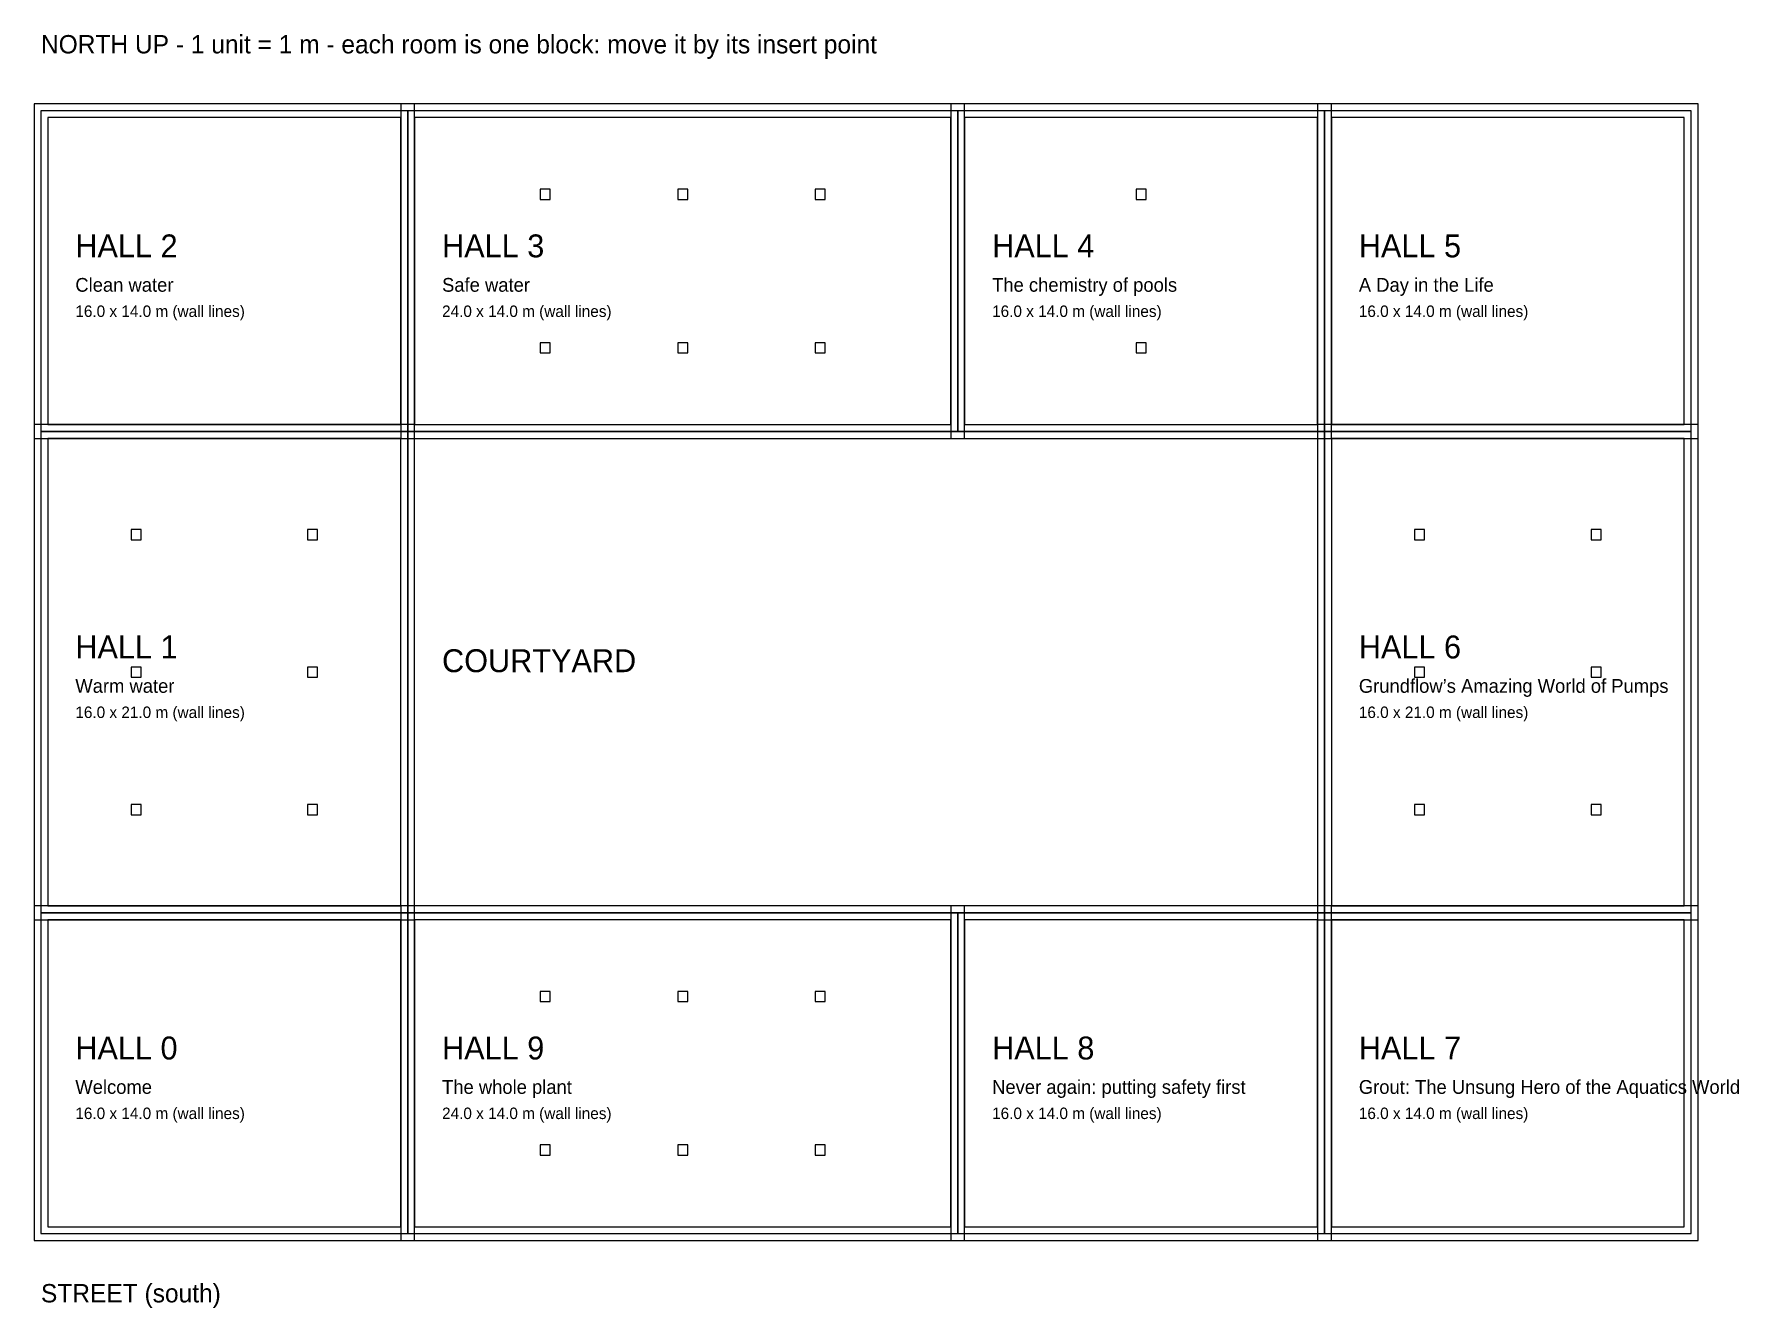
# Model space of a CAD drawing. Header units: metres. Extents: x -36.3 to 38.1, y -27.7 to 27.8.
import ezdxf

# ---------------------------------------------------------------- set-up
doc = ezdxf.new("R2010")
doc.units = ezdxf.units.M
for name, color, linetype in [('COLUMNS', 1, 'CONTINUOUS'), ('COURTYARD', 4, 'CONTINUOUS'), ('LABELS', 2, 'CONTINUOUS'), ('NOTES', 2, 'CONTINUOUS'), ('ROOMS', 7, 'CONTINUOUS'), ('WALL_LINES', 8, 'CONTINUOUS'), ('WALLS', 7, 'CONTINUOUS')]:
    doc.layers.add(name, color=color, linetype=linetype)

# ---------------------------------------------------------------- blocks, each defined once
blk = doc.blocks.new('HALL_0')
at = {"layer": 'WALL_LINES'}
for p, q in [((8, 7), (-8, 7)), ((-8, 7), (-8, -7)), ((8, -7), (8, 7)), ((-8, -7), (8, -7))]:
    blk.add_line(p, q, dxfattribs=at)
at = {"layer": 'WALLS'}
for p, q in [((8.3, 7.3), (-8.3, 7.3)), ((-8.3, 7.3), (-8.3, -7.3)), ((7.7, 6.7), (-7.7, 6.7)), ((-7.7, 6.7), (-7.7, -6.7)), ((7.7, -6.7), (7.7, 6.7)), ((8.3, -7.3), (8.3, 7.3)), ((-8.3, -7.3), (8.3, -7.3)), ((-7.7, -6.7), (7.7, -6.7))]:
    blk.add_line(p, q, dxfattribs=at)
at = {"layer": 'LABELS'}
for s, height, p in [('HALL 0', 1, (-6.5, 0.6)), ('Welcome', 0.6, (-6.5, -0.9)), ('16.0 x 14.0 m (wall lines)', 0.5, (-6.5, -2))]:
    blk.add_text(s, height=height, dxfattribs=at).set_placement(p)
blk = doc.blocks.new('HALL_1')
at = {"layer": 'COLUMNS'}
for p, q in [((-3.63, 6.22), (-4.07, 6.22)), ((-4.07, 6.22), (-4.07, 5.78)), ((-3.63, 5.78), (-3.63, 6.22)), ((4.07, 6.22), (3.63, 6.22)), ((3.63, 6.22), (3.63, 5.78)), ((4.07, 5.78), (4.07, 6.22)), ((-4.07, 5.78), (-3.63, 5.78)), ((3.63, 5.78), (4.07, 5.78)), ((-3.63, 0.22), (-4.07, 0.22)), ((-4.07, 0.22), (-4.07, -0.22)), ((-3.63, -0.22), (-3.63, 0.22)), ((4.07, 0.22), (3.63, 0.22)), ((3.63, 0.22), (3.63, -0.22)), ((4.07, -0.22), (4.07, 0.22)), ((-4.07, -0.22), (-3.63, -0.22)), ((3.63, -0.22), (4.07, -0.22)), ((-3.63, -5.78), (-4.07, -5.78)), ((-4.07, -5.78), (-4.07, -6.22)), ((-3.63, -6.22), (-3.63, -5.78)), ((4.07, -5.78), (3.63, -5.78)), ((3.63, -5.78), (3.63, -6.22)), ((4.07, -6.22), (4.07, -5.78)), ((-4.07, -6.22), (-3.63, -6.22)), ((3.63, -6.22), (4.07, -6.22))]:
    blk.add_line(p, q, dxfattribs=at)
at = {"layer": 'WALL_LINES'}
for p, q in [((8, 10.5), (-8, 10.5)), ((-8, 10.5), (-8, -10.5)), ((8, -10.5), (8, 10.5)), ((-8, -10.5), (8, -10.5))]:
    blk.add_line(p, q, dxfattribs=at)
at = {"layer": 'WALLS'}
for p, q in [((8.3, 10.8), (-8.3, 10.8)), ((-8.3, 10.8), (-8.3, -10.8)), ((8.3, -10.8), (8.3, 10.8)), ((7.7, 10.2), (-7.7, 10.2)), ((-7.7, 10.2), (-7.7, -10.2)), ((7.7, -10.2), (7.7, 10.2)), ((-7.7, -10.2), (7.7, -10.2)), ((-8.3, -10.8), (8.3, -10.8))]:
    blk.add_line(p, q, dxfattribs=at)
at = {"layer": 'LABELS'}
for s, height, p in [('HALL 1', 1, (-6.5, 0.6)), ('Warm water', 0.6, (-6.5, -0.9)), ('16.0 x 21.0 m (wall lines)', 0.5, (-6.5, -2))]:
    blk.add_text(s, height=height, dxfattribs=at).set_placement(p)
blk = doc.blocks.new('HALL_2')
at = {"layer": 'WALL_LINES'}
for p, q in [((8, 7), (-8, 7)), ((-8, 7), (-8, -7)), ((8, -7), (8, 7)), ((-8, -7), (8, -7))]:
    blk.add_line(p, q, dxfattribs=at)
at = {"layer": 'WALLS'}
for p, q in [((8.3, 7.3), (-8.3, 7.3)), ((-8.3, 7.3), (-8.3, -7.3)), ((7.7, 6.7), (-7.7, 6.7)), ((-7.7, 6.7), (-7.7, -6.7)), ((7.7, -6.7), (7.7, 6.7)), ((8.3, -7.3), (8.3, 7.3)), ((-8.3, -7.3), (8.3, -7.3)), ((-7.7, -6.7), (7.7, -6.7))]:
    blk.add_line(p, q, dxfattribs=at)
at = {"layer": 'LABELS'}
for s, height, p in [('HALL 2', 1, (-6.5, 0.6)), ('Clean water', 0.6, (-6.5, -0.9)), ('16.0 x 14.0 m (wall lines)', 0.5, (-6.5, -2))]:
    blk.add_text(s, height=height, dxfattribs=at).set_placement(p)
blk = doc.blocks.new('HALL_3')
at = {"layer": 'COLUMNS'}
for p, q in [((-5.78, 3.57), (-6.22, 3.57)), ((-6.22, 3.57), (-6.22, 3.13)), ((-6.22, 3.13), (-5.78, 3.13)), ((-5.78, 3.13), (-5.78, 3.57)), ((0.22, 3.57), (-0.22, 3.57)), ((-0.22, 3.57), (-0.22, 3.13)), ((-0.22, 3.13), (0.22, 3.13)), ((0.22, 3.13), (0.22, 3.57)), ((6.22, 3.57), (5.78, 3.57)), ((5.78, 3.57), (5.78, 3.13)), ((5.78, 3.13), (6.22, 3.13)), ((6.22, 3.13), (6.22, 3.57)), ((-5.78, -3.13), (-6.22, -3.13)), ((-6.22, -3.13), (-6.22, -3.57)), ((-6.22, -3.57), (-5.78, -3.57)), ((-5.78, -3.57), (-5.78, -3.13)), ((0.22, -3.13), (-0.22, -3.13)), ((-0.22, -3.13), (-0.22, -3.57)), ((-0.22, -3.57), (0.22, -3.57)), ((0.22, -3.57), (0.22, -3.13)), ((6.22, -3.13), (5.78, -3.13)), ((5.78, -3.13), (5.78, -3.57)), ((5.78, -3.57), (6.22, -3.57)), ((6.22, -3.57), (6.22, -3.13))]:
    blk.add_line(p, q, dxfattribs=at)
at = {"layer": 'WALL_LINES'}
for p, q in [((12, 7), (-12, 7)), ((-12, 7), (-12, -7)), ((12, -7), (12, 7)), ((-12, -7), (12, -7))]:
    blk.add_line(p, q, dxfattribs=at)
at = {"layer": 'WALLS'}
for p, q in [((12.3, 7.3), (-12.3, 7.3)), ((-12.3, 7.3), (-12.3, -7.3)), ((11.7, 6.7), (-11.7, 6.7)), ((-11.7, 6.7), (-11.7, -6.7)), ((11.7, -6.7), (11.7, 6.7)), ((12.3, -7.3), (12.3, 7.3)), ((-12.3, -7.3), (12.3, -7.3)), ((-11.7, -6.7), (11.7, -6.7))]:
    blk.add_line(p, q, dxfattribs=at)
at = {"layer": 'LABELS'}
for s, height, p in [('HALL 3', 1, (-10.5, 0.6)), ('Safe water', 0.6, (-10.5, -0.9)), ('24.0 x 14.0 m (wall lines)', 0.5, (-10.5, -2))]:
    blk.add_text(s, height=height, dxfattribs=at).set_placement(p)
blk = doc.blocks.new('HALL_4')
at = {"layer": 'COLUMNS'}
for p, q in [((0.22, 3.57), (-0.22, 3.57)), ((-0.22, 3.57), (-0.22, 3.13)), ((-0.22, 3.13), (0.22, 3.13)), ((0.22, 3.13), (0.22, 3.57)), ((0.22, -3.13), (-0.22, -3.13)), ((-0.22, -3.13), (-0.22, -3.57)), ((-0.22, -3.57), (0.22, -3.57)), ((0.22, -3.57), (0.22, -3.13))]:
    blk.add_line(p, q, dxfattribs=at)
at = {"layer": 'WALL_LINES'}
for p, q in [((8, 7), (-8, 7)), ((-8, 7), (-8, -7)), ((8, -7), (8, 7)), ((-8, -7), (8, -7))]:
    blk.add_line(p, q, dxfattribs=at)
at = {"layer": 'WALLS'}
for p, q in [((8.3, 7.3), (-8.3, 7.3)), ((-8.3, 7.3), (-8.3, -7.3)), ((7.7, 6.7), (-7.7, 6.7)), ((-7.7, 6.7), (-7.7, -6.7)), ((7.7, -6.7), (7.7, 6.7)), ((8.3, -7.3), (8.3, 7.3)), ((-8.3, -7.3), (8.3, -7.3)), ((-7.7, -6.7), (7.7, -6.7))]:
    blk.add_line(p, q, dxfattribs=at)
at = {"layer": 'LABELS'}
for s, height, p in [('HALL 4', 1, (-6.5, 0.6)), ('The chemistry of pools', 0.6, (-6.5, -0.9)), ('16.0 x 14.0 m (wall lines)', 0.5, (-6.5, -2))]:
    blk.add_text(s, height=height, dxfattribs=at).set_placement(p)
blk = doc.blocks.new('HALL_5')
at = {"layer": 'WALL_LINES'}
for p, q in [((8, 7), (-8, 7)), ((-8, 7), (-8, -7)), ((8, -7), (8, 7)), ((-8, -7), (8, -7))]:
    blk.add_line(p, q, dxfattribs=at)
at = {"layer": 'WALLS'}
for p, q in [((8.3, 7.3), (-8.3, 7.3)), ((-8.3, 7.3), (-8.3, -7.3)), ((7.7, 6.7), (-7.7, 6.7)), ((-7.7, 6.7), (-7.7, -6.7)), ((7.7, -6.7), (7.7, 6.7)), ((8.3, -7.3), (8.3, 7.3)), ((-8.3, -7.3), (8.3, -7.3)), ((-7.7, -6.7), (7.7, -6.7))]:
    blk.add_line(p, q, dxfattribs=at)
at = {"layer": 'LABELS'}
for s, height, p in [('HALL 5', 1, (-6.5, 0.6)), ('A Day in the Life', 0.6, (-6.5, -0.9)), ('16.0 x 14.0 m (wall lines)', 0.5, (-6.5, -2))]:
    blk.add_text(s, height=height, dxfattribs=at).set_placement(p)
blk = doc.blocks.new('HALL_6')
at = {"layer": 'COLUMNS'}
for p, q in [((-3.63, 6.22), (-4.07, 6.22)), ((-4.07, 6.22), (-4.07, 5.78)), ((-3.63, 5.78), (-3.63, 6.22)), ((4.07, 6.22), (3.63, 6.22)), ((3.63, 6.22), (3.63, 5.78)), ((4.07, 5.78), (4.07, 6.22)), ((-4.07, 5.78), (-3.63, 5.78)), ((3.63, 5.78), (4.07, 5.78)), ((-3.63, 0.22), (-4.07, 0.22)), ((-4.07, 0.22), (-4.07, -0.22)), ((-3.63, -0.22), (-3.63, 0.22)), ((4.07, 0.22), (3.63, 0.22)), ((3.63, 0.22), (3.63, -0.22)), ((4.07, -0.22), (4.07, 0.22)), ((-4.07, -0.22), (-3.63, -0.22)), ((3.63, -0.22), (4.07, -0.22)), ((-3.63, -5.78), (-4.07, -5.78)), ((-4.07, -5.78), (-4.07, -6.22)), ((-3.63, -6.22), (-3.63, -5.78)), ((4.07, -5.78), (3.63, -5.78)), ((3.63, -5.78), (3.63, -6.22)), ((4.07, -6.22), (4.07, -5.78)), ((-4.07, -6.22), (-3.63, -6.22)), ((3.63, -6.22), (4.07, -6.22))]:
    blk.add_line(p, q, dxfattribs=at)
at = {"layer": 'WALL_LINES'}
for p, q in [((8, 10.5), (-8, 10.5)), ((-8, 10.5), (-8, -10.5)), ((8, -10.5), (8, 10.5)), ((-8, -10.5), (8, -10.5))]:
    blk.add_line(p, q, dxfattribs=at)
at = {"layer": 'WALLS'}
for p, q in [((8.3, 10.8), (-8.3, 10.8)), ((-8.3, 10.8), (-8.3, -10.8)), ((8.3, -10.8), (8.3, 10.8)), ((7.7, 10.2), (-7.7, 10.2)), ((-7.7, 10.2), (-7.7, -10.2)), ((7.7, -10.2), (7.7, 10.2)), ((-7.7, -10.2), (7.7, -10.2)), ((-8.3, -10.8), (8.3, -10.8))]:
    blk.add_line(p, q, dxfattribs=at)
at = {"layer": 'LABELS'}
for s, height, p in [('HALL 6', 1, (-6.5, 0.6)), ('Grundflow’s Amazing World of Pumps', 0.6, (-6.5, -0.9)), ('16.0 x 21.0 m (wall lines)', 0.5, (-6.5, -2))]:
    blk.add_text(s, height=height, dxfattribs=at).set_placement(p)
blk = doc.blocks.new('HALL_7')
at = {"layer": 'WALL_LINES'}
for p, q in [((8, 7), (-8, 7)), ((-8, 7), (-8, -7)), ((8, -7), (8, 7)), ((-8, -7), (8, -7))]:
    blk.add_line(p, q, dxfattribs=at)
at = {"layer": 'WALLS'}
for p, q in [((8.3, 7.3), (-8.3, 7.3)), ((-8.3, 7.3), (-8.3, -7.3)), ((7.7, 6.7), (-7.7, 6.7)), ((-7.7, 6.7), (-7.7, -6.7)), ((7.7, -6.7), (7.7, 6.7)), ((8.3, -7.3), (8.3, 7.3)), ((-8.3, -7.3), (8.3, -7.3)), ((-7.7, -6.7), (7.7, -6.7))]:
    blk.add_line(p, q, dxfattribs=at)
at = {"layer": 'LABELS'}
for s, height, p in [('HALL 7', 1, (-6.5, 0.6)), ('Grout: The Unsung Hero of the Aquatics World', 0.6, (-6.5, -0.9)), ('16.0 x 14.0 m (wall lines)', 0.5, (-6.5, -2))]:
    blk.add_text(s, height=height, dxfattribs=at).set_placement(p)
blk = doc.blocks.new('HALL_8')
at = {"layer": 'WALL_LINES'}
for p, q in [((8, 7), (-8, 7)), ((-8, 7), (-8, -7)), ((8, -7), (8, 7)), ((-8, -7), (8, -7))]:
    blk.add_line(p, q, dxfattribs=at)
at = {"layer": 'WALLS'}
for p, q in [((8.3, 7.3), (-8.3, 7.3)), ((-8.3, 7.3), (-8.3, -7.3)), ((7.7, 6.7), (-7.7, 6.7)), ((-7.7, 6.7), (-7.7, -6.7)), ((7.7, -6.7), (7.7, 6.7)), ((8.3, -7.3), (8.3, 7.3)), ((-8.3, -7.3), (8.3, -7.3)), ((-7.7, -6.7), (7.7, -6.7))]:
    blk.add_line(p, q, dxfattribs=at)
at = {"layer": 'LABELS'}
for s, height, p in [('HALL 8', 1, (-6.5, 0.6)), ('Never again: putting safety first', 0.6, (-6.5, -0.9)), ('16.0 x 14.0 m (wall lines)', 0.5, (-6.5, -2))]:
    blk.add_text(s, height=height, dxfattribs=at).set_placement(p)
blk = doc.blocks.new('HALL_9')
at = {"layer": 'COLUMNS'}
for p, q in [((-5.78, 3.57), (-6.22, 3.57)), ((-6.22, 3.57), (-6.22, 3.13)), ((-6.22, 3.13), (-5.78, 3.13)), ((-5.78, 3.13), (-5.78, 3.57)), ((0.22, 3.57), (-0.22, 3.57)), ((-0.22, 3.57), (-0.22, 3.13)), ((-0.22, 3.13), (0.22, 3.13)), ((0.22, 3.13), (0.22, 3.57)), ((6.22, 3.57), (5.78, 3.57)), ((5.78, 3.57), (5.78, 3.13)), ((5.78, 3.13), (6.22, 3.13)), ((6.22, 3.13), (6.22, 3.57)), ((-5.78, -3.13), (-6.22, -3.13)), ((-6.22, -3.13), (-6.22, -3.57)), ((-6.22, -3.57), (-5.78, -3.57)), ((-5.78, -3.57), (-5.78, -3.13)), ((0.22, -3.13), (-0.22, -3.13)), ((-0.22, -3.13), (-0.22, -3.57)), ((-0.22, -3.57), (0.22, -3.57)), ((0.22, -3.57), (0.22, -3.13)), ((6.22, -3.13), (5.78, -3.13)), ((5.78, -3.13), (5.78, -3.57)), ((5.78, -3.57), (6.22, -3.57)), ((6.22, -3.57), (6.22, -3.13))]:
    blk.add_line(p, q, dxfattribs=at)
at = {"layer": 'WALL_LINES'}
for p, q in [((12, 7), (-12, 7)), ((-12, 7), (-12, -7)), ((12, -7), (12, 7)), ((-12, -7), (12, -7))]:
    blk.add_line(p, q, dxfattribs=at)
at = {"layer": 'WALLS'}
for p, q in [((12.3, 7.3), (-12.3, 7.3)), ((-12.3, 7.3), (-12.3, -7.3)), ((11.7, 6.7), (-11.7, 6.7)), ((-11.7, 6.7), (-11.7, -6.7)), ((11.7, -6.7), (11.7, 6.7)), ((12.3, -7.3), (12.3, 7.3)), ((-12.3, -7.3), (12.3, -7.3)), ((-11.7, -6.7), (11.7, -6.7))]:
    blk.add_line(p, q, dxfattribs=at)
at = {"layer": 'LABELS'}
for s, height, p in [('HALL 9', 1, (-10.5, 0.6)), ('The whole plant', 0.6, (-10.5, -0.9)), ('24.0 x 14.0 m (wall lines)', 0.5, (-10.5, -2))]:
    blk.add_text(s, height=height, dxfattribs=at).set_placement(p)
blk = doc.blocks.new('COURTYARD')
at = {"layer": 'COURTYARD'}
for p, q in [((20, 10.5), (-20, 10.5)), ((-20, 10.5), (-20, -10.5)), ((20, -10.5), (20, 10.5)), ((-20, -10.5), (20, -10.5))]:
    blk.add_line(p, q, dxfattribs=at)
at = {"layer": 'LABELS'}
blk.add_text('COURTYARD', height=1, dxfattribs=at).set_placement((-18.5, 0))

msp = doc.modelspace()

# ---------------------------------------------------------------- block references
at = {"layer": 'ROOMS'}
for name, p in [('HALL_2', (-28, 17.5)), ('HALL_3', (-8, 17.5)), ('HALL_4', (12, 17.5)), ('HALL_5', (28, 17.5)), ('HALL_1', (-28, 0)), ('COURTYARD', (0, 0)), ('HALL_6', (28, 0)), ('HALL_0', (-28, -17.5)), ('HALL_9', (-8, -17.5)), ('HALL_8', (12, -17.5)), ('HALL_7', (28, -17.5))]:
    msp.add_blockref(name, p, dxfattribs=at)

# ---------------------------------------------------------------- texts
at = {"layer": 'NOTES'}
for s, p in [('NORTH UP - 1 unit = 1 m - each room is one block: move it by its insert point', (-36, 27)), ('STREET (south)', (-36, -27.5))]:
    msp.add_text(s, height=0.8, dxfattribs=at).set_placement(p)

doc.saveas('drawing.dxf')
